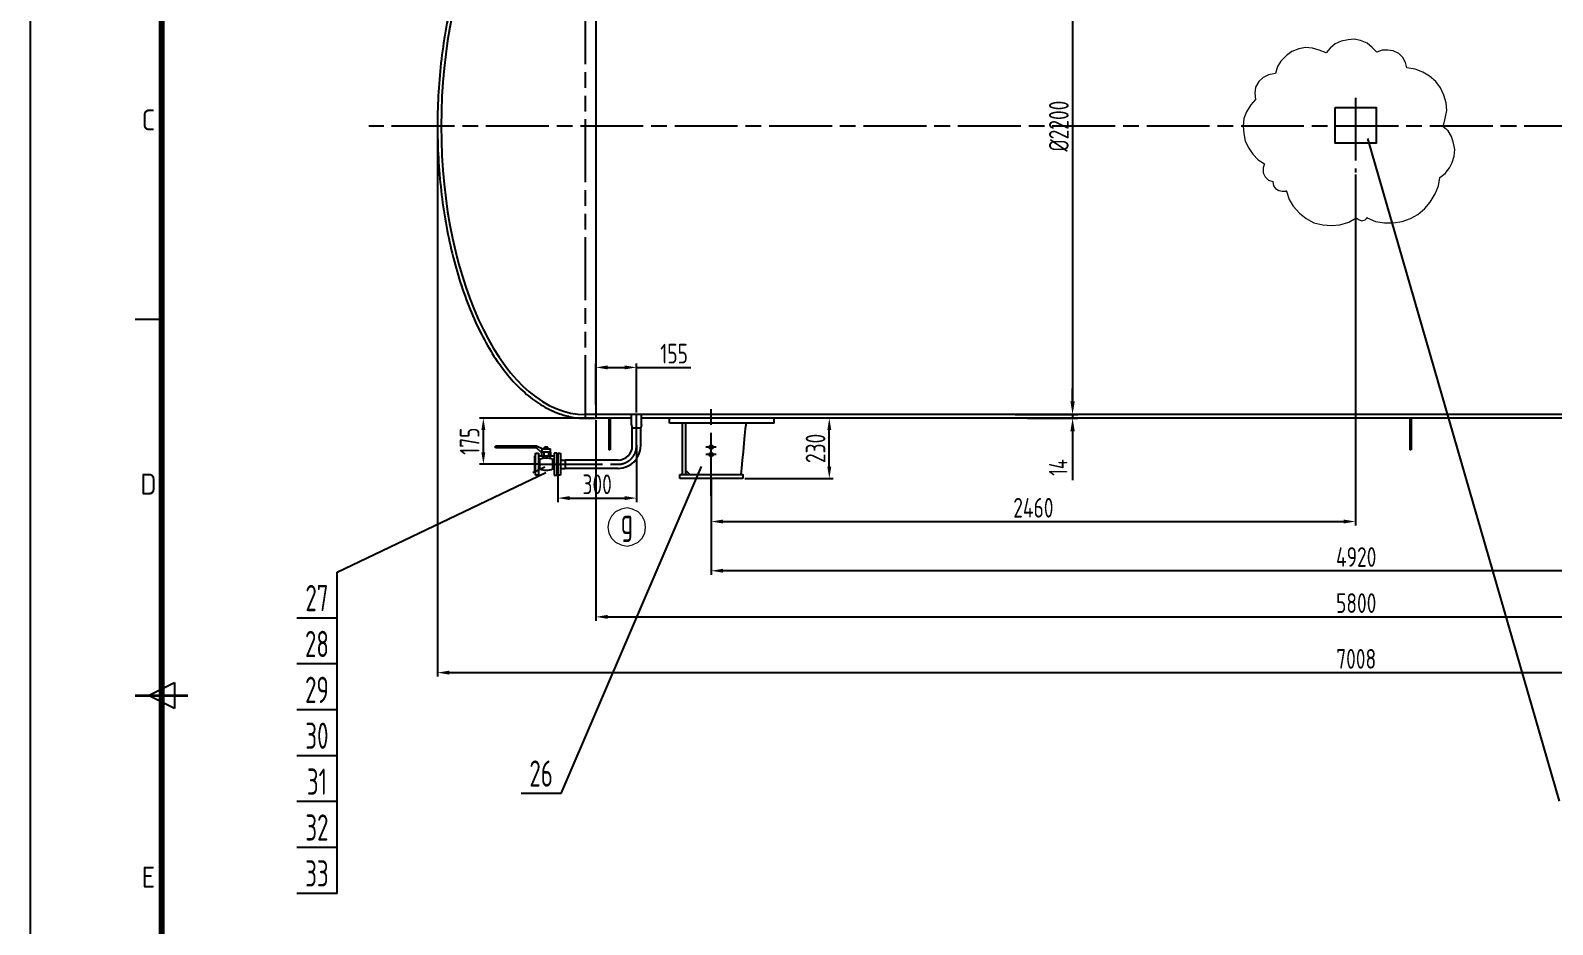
# Model space of a CAD drawing. Header units: millimetres. Extents: x 43627 to 71421, y -4964 to 6916.
# Drawn here: x 54601 to 60406, y 103 to 3513 of the extents above; entities that cross this region are included whole.
import ezdxf
from ezdxf.enums import TextEntityAlignment as Align

# ---------------------------------------------------------------- set-up
doc = ezdxf.new("R2010")
doc.units = ezdxf.units.MM
doc.header["$LTSCALE"] = 20
doc.linetypes.add('AM_ISO08W050', pattern=[18, 12, -1.5, 3, -1.5])
doc.linetypes.add('AM_ISO09W050', pattern=[22.5, 12, -1.5, 3, -1.5, 3, -1.5])
for name, color, linetype, lineweight in [('AM_5', 3, 'Continuous', 25), ('AM_6', 2, 'Continuous', 35), ('AM_BOR', 7, 'Continuous', 50)]:
    doc.layers.add(name, color=color, linetype=linetype, lineweight=lineweight)
for name, color, linetype in [('CDR_DWG1', 4, 'Continuous'), ('中心线', 1, 'AM_ISO08W050'), ('双点划线', 3, 'AM_ISO09W050'), ('轮廓实线', 4, 'Continuous')]:
    doc.layers.add(name, color=color, linetype=linetype)
doc.styles.add('ACISOTS', font='ISOCP.SHX')
doc.styles.add('HZCF', font='isocp.shx', dxfattribs={"width": 0.8, "bigfont": 'sanctum.shx'})
doc.styles.get("Standard").update_dxf_attribs({"font": 'isocp.shx', "width": 0.707, "bigfont": 'hztxt.shx'})
doc.dimstyles.new('AM_GB20', dxfattribs={"dimscale": 15, "dimtxt": 5, "dimasz": 3, "dimexe": 1, "dimexo": 0.5, "dimgap": 1, "dimtad": 1, "dimtoh": 1, "dimdsep": 46, "dimtxsty": 'HZCF', "dimcen": 0, "dimclrd": 7, "dimclre": 7, "dimclrt": 2, "dimadec": 0, "dimazin": 2, "dimtp": 0.1, "dimtm": 0.1, "dimtfac": 0.71, "dimtmove": 0, "dimatfit": 3, "dimfxl": 0, "dimlwd": -1, "dimlwe": -1, "dimarcsym": 0})
doc.dimstyles.new('AM_GB_17$0', dxfattribs={"dimscale": 20, "dimtxt": 3.5, "dimasz": 2.5, "dimexe": 1, "dimexo": 0.5, "dimgap": 1, "dimtad": 1, "dimdsep": 46, "dimtxsty": 'HZCF', "dimcen": 0, "dimclrd": 7, "dimclre": 7, "dimclrt": 2, "dimadec": 0, "dimazin": 2, "dimtp": 0.1, "dimtm": 0.1, "dimtfac": 0.71, "dimtmove": 0, "dimatfit": 3, "dimfxl": 0, "dimlwd": -1, "dimlwe": -1, "dimarcsym": 0})

# ---------------------------------------------------------------- blocks, each defined once
blk = doc.blocks.new('SANCTUM_A1_H')
at = {"layer": 'AM_BOR', "color": 1, "lineweight": 25}
for p, q in [((0, 0), (0, 594)), ((20, 368.75), (25, 368.75)), ((22.5, 297), (27.5, 299.5)), ((27.5, 299.5), (27.5, 294.5)), ((27.5, 294.5), (22.5, 297))]:
    blk.add_line(p, q, dxfattribs=at)
at = {"layer": 'AM_BOR', "color": 130, "lineweight": 80}
blk.add_line((25, 584), (25, 10), dxfattribs=at)
at = {"layer": 'AM_BOR', "color": 2, "lineweight": 35}
blk.add_line((20, 297), (30, 297), dxfattribs=at)
at = {"layer": 'AM_BOR', "color": 1, "lineweight": 25, "style": 'ACISOTS'}
for s, p in [('C', (22.5, 406.76)), ('D', (22.5, 337.31)), ('E', (22.5, 262.38))]:
    blk.add_text(s, height=4, dxfattribs=at).set_placement(p, align=Align.MIDDLE)
at = {"layer": 'AM_BOR', "color": 2, "style": 'HZCF', "width": 0.75}
blk.add_attdef('DWG-NO.{10}', text='', height=5, rotation=180, dxfattribs=at).set_placement((50, 580.5), align=Align.MIDDLE_CENTER)
blk = doc.blocks.new('*D16')
at = {"color": 7}
for p, q in [((56153.5, 3140.2), (56153.5, 1048.7)), ((63161.5, 3140.2), (63161.5, 1048.7)), ((56198.5, 1063.7), (63116.5, 1063.7))]:
    blk.add_line(p, q, dxfattribs=at)
for points in [[(56198.5, 1071.2), (56198.5, 1056.2), (56153.5, 1063.7)], [(63116.5, 1071.2), (63116.5, 1056.2), (63161.5, 1063.7)]]:
    blk.add_solid(points, dxfattribs=at)
at = {"layer": 'Defpoints', "color": 0}
for p in [(56153.5, 3147.7), (63161.5, 3147.7), (63161.5, 1063.7)]:
    blk.add_point(p, dxfattribs=at)
at = {"color": 2, "insert": (59657.5, 1116.2), "char_height": 75, "attachment_point": 5, "style": 'HZCF'}
blk.add_mtext('7008', dxfattribs=at)
blk = doc.blocks.new('*D17')
at = {"color": 7}
for p, q in [((57197.5, 1806.6), (57197.5, 1437.1)), ((62117.5, 1710), (62117.5, 1437.1)), ((62072.5, 1452.1), (57242.5, 1452.1))]:
    blk.add_line(p, q, dxfattribs=at)
for points in [[(57242.5, 1459.6), (57242.5, 1444.6), (57197.5, 1452.1)], [(62072.5, 1459.6), (62072.5, 1444.6), (62117.5, 1452.1)]]:
    blk.add_solid(points, dxfattribs=at)
at = {"layer": 'Defpoints', "color": 0}
for p in [(57197.5, 1814.1), (62117.5, 1717.5), (57197.5, 1452.1)]:
    blk.add_point(p, dxfattribs=at)
at = {"color": 2, "insert": (59657.5, 1504.6), "char_height": 75, "attachment_point": 5, "style": 'HZCF'}
blk.add_mtext('4920', dxfattribs=at)
blk = doc.blocks.new('*D18')
at = {"color": 7}
for p, q in [((59655.1, 2963.4), (59655.1, 1624.9)), ((57197.5, 1806.6), (57197.5, 1624.9)), ((57242.5, 1639.9), (59610.1, 1639.9))]:
    blk.add_line(p, q, dxfattribs=at)
for points in [[(57242.5, 1647.4), (57242.5, 1632.4), (57197.5, 1639.9)], [(59610.1, 1647.4), (59610.1, 1632.4), (59655.1, 1639.9)]]:
    blk.add_solid(points, dxfattribs=at)
at = {"layer": 'Defpoints', "color": 0}
for p in [(59655.1, 2970.9), (57197.5, 1814.1), (59655.1, 1639.9)]:
    blk.add_point(p, dxfattribs=at)
at = {"color": 2, "insert": (58426.3, 1692.4), "char_height": 75, "attachment_point": 5, "style": 'HZCF'}
blk.add_mtext('2460', dxfattribs=at)
blk = doc.blocks.new('*D19')
at = {"color": 7}
for p, q in [((56757.5, 2026.2), (56757.5, 1261.3)), ((62557.5, 2026.2), (62557.5, 1261.3)), ((56802.5, 1276.3), (62512.5, 1276.3))]:
    blk.add_line(p, q, dxfattribs=at)
for points in [[(56802.5, 1283.8), (56802.5, 1268.8), (56757.5, 1276.3)], [(62512.5, 1283.8), (62512.5, 1268.8), (62557.5, 1276.3)]]:
    blk.add_solid(points, dxfattribs=at)
at = {"layer": 'Defpoints', "color": 0}
for p in [(56757.5, 2033.7), (62557.5, 2033.7), (62557.5, 1276.3)]:
    blk.add_point(p, dxfattribs=at)
at = {"color": 2, "insert": (59657.5, 1328.8), "char_height": 75, "attachment_point": 5, "style": 'HZCF'}
blk.add_mtext('5800', dxfattribs=at)
blk = doc.blocks.new('*D47')
at = {"color": 7}
for p, q in [((58356.7, 4247.7), (58590.8, 4247.7)), ((58575.8, 4202.7), (58575.8, 2092.7)), ((58356.7, 2047.7), (58590.8, 2047.7))]:
    blk.add_line(p, q, dxfattribs=at)
for points in [[(58568.3, 4202.7), (58583.3, 4202.7), (58575.8, 4247.7)], [(58568.3, 2092.7), (58583.3, 2092.7), (58575.8, 2047.7)]]:
    blk.add_solid(points, dxfattribs=at)
at = {"layer": 'Defpoints', "color": 0}
for p in [(58349.2, 4247.7), (58349.2, 2047.7), (58575.8, 2047.7)]:
    blk.add_point(p, dxfattribs=at)
at = {"color": 2, "insert": (58523.3, 3147.7), "char_height": 75, "attachment_point": 5, "rotation": 90, "style": 'HZCF'}
blk.add_mtext('%%c2200', dxfattribs=at)
blk = doc.blocks.new('*D48')
at = {"color": 7}
for p, q in [((58575.8, 2097.7), (58575.8, 2147.7)), ((58403.2, 2047.7), (58595.8, 2047.7)), ((58403.2, 2033.7), (58595.8, 2033.7)), ((58575.8, 2047.7), (58575.8, 2033.7)), ((58575.8, 1983.7), (58575.8, 1797.9))]:
    blk.add_line(p, q, dxfattribs=at)
for points in [[(58567.4, 2097.7), (58584.1, 2097.7), (58575.8, 2047.7)], [(58567.4, 1983.7), (58584.1, 1983.7), (58575.8, 2033.7)]]:
    blk.add_solid(points, dxfattribs=at)
at = {"layer": 'Defpoints', "color": 0}
for p in [(58393.2, 2047.7), (58393.2, 2033.7), (58575.8, 2033.7)]:
    blk.add_point(p, dxfattribs=at)
at = {"color": 2, "insert": (58520.8, 1845.9), "char_height": 70, "attachment_point": 5, "rotation": 90, "style": 'HZCF'}
blk.add_mtext('14', dxfattribs=at)
blk = doc.blocks.new('*D69')
at = {"color": 7}
for p, q in [((57685.1, 2033.7), (57632.9, 2033.7)), ((57647.9, 1848.7), (57647.9, 1988.7)), ((57325.2, 1803.7), (57662.9, 1803.7))]:
    blk.add_line(p, q, dxfattribs=at)
for points in [[(57640.4, 1988.7), (57655.4, 1988.7), (57647.9, 2033.7)], [(57640.4, 1848.7), (57655.4, 1848.7), (57647.9, 1803.7)]]:
    blk.add_solid(points, dxfattribs=at)
at = {"layer": 'Defpoints', "color": 0}
for p in [(57647.9, 2033.7), (57692.6, 2033.7), (57317.7, 1803.7)]:
    blk.add_point(p, dxfattribs=at)
at = {"color": 2, "insert": (57595.4, 1918.7), "char_height": 75, "attachment_point": 5, "rotation": 90, "style": 'HZCF'}
blk.add_mtext('230', dxfattribs=at)
blk = doc.blocks.new('*D73')
at = {"color": 7}
for p, q in [((56750, 2033.7), (56313.4, 2033.7)), ((56328.4, 1903.4), (56328.4, 1988.7)), ((56535.7, 1858.4), (56313.4, 1858.4))]:
    blk.add_line(p, q, dxfattribs=at)
for points in [[(56320.9, 1988.7), (56335.9, 1988.7), (56328.4, 2033.7)], [(56320.9, 1903.4), (56335.9, 1903.4), (56328.4, 1858.4)]]:
    blk.add_solid(points, dxfattribs=at)
at = {"layer": 'Defpoints', "color": 0}
for p in [(56328.4, 2033.7), (56757.5, 2033.7), (56543.2, 1858.4)]:
    blk.add_point(p, dxfattribs=at)
at = {"color": 2, "insert": (56275.9, 1946.1), "char_height": 75, "attachment_point": 5, "rotation": 90, "style": 'HZCF'}
blk.add_mtext('175', dxfattribs=at)
blk = doc.blocks.new('*D74')
at = {"color": 7}
for p, q in [((56757.5, 2085.7), (56757.5, 2242.6)), ((56802.5, 2227.6), (56867.5, 2227.6)), ((56912.5, 2055.2), (56912.5, 2242.6)), ((56912.5, 2227.6), (57120, 2227.6))]:
    blk.add_line(p, q, dxfattribs=at)
for points in [[(56802.5, 2235.1), (56802.5, 2220.1), (56757.5, 2227.6)], [(56867.5, 2235.1), (56867.5, 2220.1), (56912.5, 2227.6)]]:
    blk.add_solid(points, dxfattribs=at)
at = {"layer": 'Defpoints', "color": 0}
for p in [(56757.5, 2227.6), (56757.5, 2078.2), (56912.5, 2047.7)]:
    blk.add_point(p, dxfattribs=at)
at = {"color": 2, "insert": (57055.8, 2280.1), "char_height": 75, "attachment_point": 5, "style": 'HZCF'}
blk.add_mtext('155', dxfattribs=at)
blk = doc.blocks.new('*D75')
at = {"color": 7}
for p, q in [((56912.5, 1930.5), (56912.5, 1714.2)), ((56612.5, 1826.2), (56612.5, 1714.2)), ((56657.5, 1729.2), (56867.5, 1729.2))]:
    blk.add_line(p, q, dxfattribs=at)
for points in [[(56657.5, 1736.7), (56657.5, 1721.7), (56612.5, 1729.2)], [(56867.5, 1736.7), (56867.5, 1721.7), (56912.5, 1729.2)]]:
    blk.add_solid(points, dxfattribs=at)
at = {"layer": 'Defpoints', "color": 0}
for p in [(56912.5, 1938), (56612.5, 1833.7), (56912.5, 1729.2)]:
    blk.add_point(p, dxfattribs=at)
at = {"color": 2, "insert": (56762.5, 1781.7), "char_height": 75, "attachment_point": 5, "style": 'HZCF'}
blk.add_mtext('300', dxfattribs=at)

msp = doc.modelspace()

# ---------------------------------------------------------------- linework, layer by layer
at = {"color": 0, "lineweight": 5}
for points in [[(59542.764, 3427.26), (59516.636, 3437.711), (59490.508, 3445.549), (59464.38, 3448.162), (59438.251, 3442.937), (59412.123, 3432.485), (59391.22, 3416.808), (59370.318, 3395.906), (59357.254, 3375.003), (59349.415, 3348.875)], [(59736.114, 3429.872), (59717.824, 3448.162), (59699.534, 3463.839), (59673.406, 3474.29), (59649.89, 3479.516), (59626.375, 3476.903), (59600.247, 3471.678), (59576.731, 3461.226), (59558.441, 3445.549), (59542.764, 3427.26)], [(59851.078, 3369.777), (59845.852, 3390.68), (59835.401, 3408.97), (59819.724, 3424.647), (59798.821, 3435.098), (59777.919, 3437.711), (59757.016, 3437.711), (59736.114, 3429.872)], [(59989.558, 3145.074), (59997.396, 3176.428), (60002.622, 3207.782), (60000.009, 3236.523), (59992.171, 3265.264), (59979.106, 3294.005), (59960.817, 3317.521), (59937.301, 3338.423), (59911.173, 3354.1), (59882.432, 3364.552), (59851.078, 3369.777)], [(59349.415, 3348.875), (59323.287, 3343.649), (59302.384, 3333.198), (59286.707, 3317.521), (59273.643, 3296.618), (59271.03, 3273.103), (59273.643, 3249.587)], [(59273.643, 3249.587), (59255.353, 3228.685), (59239.676, 3202.556), (59229.225, 3176.428), (59226.612, 3147.687), (59229.225, 3118.946), (59234.451, 3090.205), (59247.515, 3064.077), (59263.192, 3040.561), (59284.095, 3019.659), (59307.61, 3003.982)], [(59976.494, 2951.725), (59997.396, 2967.402), (60013.073, 2988.305), (60023.524, 3009.207), (60031.363, 3032.723), (60033.976, 3058.851), (60028.75, 3082.366), (60020.912, 3108.495), (60007.847, 3129.397), (59989.558, 3145.074)], [(59307.61, 3003.982), (59302.384, 2988.305), (59302.384, 2970.015), (59310.223, 2954.338), (59323.287, 2941.274), (59338.964, 2936.048)], [(59338.964, 2936.048), (59341.577, 2920.371), (59349.415, 2909.92), (59362.479, 2902.081), (59375.543, 2899.469), (59391.22, 2899.469)], [(59699.534, 2797.568), (59730.888, 2784.504), (59764.855, 2779.279), (59798.821, 2779.279), (59832.788, 2784.504), (59864.142, 2794.956), (59892.883, 2810.632), (59919.011, 2834.148), (59939.914, 2857.663), (59958.204, 2889.017), (59971.268, 2920.371), (59976.494, 2951.725)], [(59391.22, 2899.469), (59391.22, 2902.081)], [(59391.22, 2899.469), (59401.672, 2868.115), (59417.349, 2841.986), (59440.864, 2815.858), (59466.992, 2794.956), (59495.733, 2779.279), (59529.7, 2771.44), (59563.667, 2768.827), (59595.021, 2771.44), (59628.988, 2781.891), (59657.729, 2797.568)], [(59657.729, 2797.568), (59668.18, 2789.73), (59678.631, 2787.117), (59691.695, 2789.73), (59699.534, 2797.568)], [(59699.534, 2797.568), (59699.534, 2800.181)], [(56947.458, 1618.782), (56944.845, 1639.684), (56934.394, 1660.587), (56918.717, 1676.264), (56897.814, 1686.715), (56876.912, 1691.941), (56853.396, 1686.715), (56832.494, 1676.264), (56816.817, 1660.587), (56806.365, 1639.684), (56803.753, 1618.782), (56806.365, 1595.266), (56816.817, 1576.977), (56832.494, 1561.3), (56853.396, 1550.848), (56876.912, 1545.623), (56897.814, 1550.848), (56918.717, 1561.3), (56934.394, 1576.977), (56944.845, 1595.266), (56947.458, 1618.782), (56947.458, 1618.782)]]:
    msp.add_lwpolyline(points, dxfattribs=at)
for points in [[(57197.491, 1824.59), (57197.491, 1824.59), (57197.491, 1819.364), (57197.491, 1819.364)], [(57197.491, 1819.364), (57197.491, 1819.364), (57197.491, 1814.138), (57197.491, 1814.138)]]:
    msp.add_open_spline(points, degree=3, dxfattribs=at)
at = {"layer": 'AM_5', "color": 3}
for p, q in [((59716.191, 3052.737), (59702.314, 3100.772)), ((60432.547, 573.113), (59716.191, 3052.737)), ((55770.322, 1446.783), (56566.883, 1826.88)), ((56517.216, 1826.88), (56562.342, 1848.412)), ((56625.402, 602.554), (57160.732, 1849.749)), ((55770.322, 1446.783), (55770.322, 1446.783)), ((55770.322, 221.783), (55770.322, 1446.783)), ((55770.322, 1271.783), (55617.001, 1271.783)), ((55770.322, 1096.783), (55617.001, 1096.783)), ((55770.322, 921.783), (55617.001, 921.783)), ((55770.322, 746.783), (55617.001, 746.783)), ((56625.402, 602.554), (56472.081, 602.554)), ((55770.322, 571.783), (55617.001, 571.783)), ((55770.322, 396.783), (55617.001, 396.783)), ((55770.322, 221.783), (55617.001, 221.783))]:
    msp.add_line(p, q, dxfattribs=at)
at = {"layer": 'CDR_DWG1'}
for p, q in [((56531.67, 1927.832), (56374.426, 1927.832)), ((56374.426, 1921.328), (56374.426, 1927.832)), ((56530.578, 1921.328), (56374.426, 1921.328)), ((56551.078, 1902.218), (56530.578, 1921.328)), ((56552.661, 1916.453), (56531.67, 1927.832)), ((56552.661, 1903.799), (56552.661, 1916.453)), ((56552.661, 1916.453), (56584.018, 1916.453)), ((56574.819, 1922.808), (56561.86, 1922.808)), ((56561.86, 1916.453), (56561.86, 1922.808)), ((56565.104, 1916.453), (56565.104, 1922.808)), ((56571.575, 1916.453), (56571.575, 1922.808)), ((56574.819, 1916.453), (56574.819, 1922.808)), ((56584.018, 1903.799), (56584.018, 1916.453)), ((56525.021, 1826.858), (56525.021, 1890.016)), ((56525.021, 1890.016), (56527.828, 1890.016)), ((56527.828, 1816.332), (56527.828, 1900.542)), ((56527.828, 1900.542), (56538.495, 1900.542)), ((56538.495, 1900.542), (56538.495, 1816.332)), ((56538.495, 1890.935), (56551.078, 1890.935)), ((56543.772, 1875.898), (56538.661, 1875.898)), ((56543.592, 1843.516), (56543.592, 1873.359)), ((56585.601, 1903.799), (56551.078, 1903.799)), ((56551.078, 1889.036), (56551.078, 1903.799)), ((56585.601, 1889.036), (56551.078, 1889.036)), ((56555.167, 1889.036), (56555.167, 1880.116)), ((56559.182, 1903.799), (56559.182, 1889.036)), ((56577.497, 1903.799), (56577.497, 1889.036)), ((56581.547, 1889.036), (56581.547, 1880.108)), ((56585.601, 1889.036), (56585.601, 1903.799)), ((56585.601, 1890.935), (56599.017, 1890.935)), ((56593.087, 1875.898), (56598.607, 1875.898)), ((56593.087, 1843.516), (56593.087, 1873.359)), ((56599.017, 1900.542), (56599.017, 1816.332)), ((56609.683, 1900.542), (56599.017, 1900.542)), ((56609.683, 1816.332), (56609.683, 1900.542)), ((56609.683, 1890.935), (56614.174, 1890.935)), ((56612.49, 1883.139), (56609.683, 1883.139)), ((56612.49, 1833.735), (56612.49, 1883.139)), ((56612.49, 1883.139), (56614.174, 1883.139)), ((56612.49, 1833.735), (56612.49, 1883.139)), ((56612.49, 1833.735), (56612.49, 1883.139)), ((56612.49, 1845.931), (56612.49, 1871.195)), ((56612.49, 1845.931), (56612.49, 1871.195)), ((56612.49, 1871.069), (56612.49, 1871.069)), ((56614.174, 1900.542), (56622.595, 1900.542)), ((56527.828, 1826.858), (56525.021, 1826.858)), ((56538.495, 1816.332), (56527.828, 1816.332)), ((56543.772, 1841.057), (56538.661, 1841.057)), ((56593.087, 1841.057), (56598.607, 1841.057)), ((56599.017, 1816.332), (56609.683, 1816.332)), ((56612.49, 1833.735), (56609.683, 1833.735)), ((56622.595, 1816.332), (56614.174, 1816.332))]:
    msp.add_line(p, q, dxfattribs=at)
at = {"layer": 'CDR_DWG1', "ltscale": 5}
for p, q in [((56614.174, 1816.332), (56614.174, 1900.542)), ((56622.595, 1900.542), (56622.595, 1816.332)), ((56627.559, 1874.437), (56622.595, 1876.402)), ((56627.559, 1874.437), (56639.951, 1874.437)), ((56639.951, 1874.437), (56639.951, 1842.437)), ((56614.174, 1833.735), (56612.49, 1833.735)), ((56627.559, 1842.437), (56622.595, 1840.472)), ((56622.595, 1840.472), (56622.595, 1816.332)), ((56627.559, 1842.437), (56639.951, 1842.437))]:
    msp.add_line(p, q, dxfattribs=at)
at = {"layer": 'CDR_DWG1'}
for centre, start, end in [((56568.34, 1825.984), 63.6279227, 116.3720773), ((56568.34, 1890.971), 243.6279227, 296.3720773)]:
    msp.add_arc(centre, 55.712, start, end, dxfattribs=at)
at = {"layer": '中心线'}
for p, q in [((59655.116, 3256.21), (59655.116, 2970.949)), ((63418.351, 3147.687), (55891.343, 3147.687)), ((56912.49, 1928.437), (56912.49, 2047.687)), ((57197.491, 1738.456), (57197.491, 2075.975)), ((56543.174, 1858.437), (56842.49, 1858.437))]:
    msp.add_line(p, q, dxfattribs=at)
msp.add_arc((56842.49, 1928.437), 70, 270, 0, dxfattribs=at)
for points in [[(57215.781, 1923.948), (57215.781, 1923.948), (57176.589, 1923.948), (57176.589, 1923.948)], [(57215.781, 1895.207), (57215.781, 1895.207), (57176.589, 1895.207), (57176.589, 1895.207)]]:
    msp.add_open_spline(points, degree=3, dxfattribs=at)
at = {"layer": '双点划线'}
msp.add_line((56717.489, 2033.688), (56717.481, 4261.686), dxfattribs=at)
at = {"layer": '轮廓实线'}
for p, q in [((56717.489, 2033.688), (56757.491, 2033.688)), ((56807.491, 2033.688), (56807.491, 1913.688)), ((56812.491, 2033.688), (56812.491, 1913.688)), ((56893.99, 2008.853), (56893.99, 2047.687)), ((56930.99, 2008.853), (56930.99, 2047.687)), ((59861.529, 2033.692), (59861.529, 1913.692)), ((59866.529, 2033.692), (59866.529, 1913.692)), ((56893.99, 2008.853), (56896.49, 1997.144)), ((56896.49, 1928.437), (56896.49, 1997.144)), ((56896.49, 1997.144), (56928.49, 1997.144)), ((56930.99, 2008.853), (56928.49, 1997.144)), ((56928.49, 1928.437), (56928.49, 1997.144)), ((56842.49, 1874.437), (56639.951, 1874.437)), ((56812.491, 1913.688), (56807.491, 1913.688)), ((59866.529, 1913.692), (59861.529, 1913.692)), ((56842.49, 1842.437), (56639.951, 1842.437))]:
    msp.add_line(p, q, dxfattribs=at)
for points in [[(59576.731, 3218.233), (59733.501, 3218.233), (59733.501, 3082.366), (59576.731, 3082.366), (59576.731, 3218.233), (59576.731, 3218.233)], [(57087.752, 1819.364), (57087.752, 2015.397), (57038.109, 2015.397)], [(57077.301, 1819.364), (57317.681, 1819.364), (57317.681, 1803.687)]]:
    msp.add_lwpolyline(points, dxfattribs=at)
for centre in [(57197.491, 1923.948), (57197.491, 1895.207)]:
    msp.add_circle(centre, 7.352, dxfattribs=at)
for radius in [86, 54]:
    msp.add_arc((56842.49, 1928.437), radius, 270, 0, dxfattribs=at)
msp.add_ellipse((56718.299, 3147.687), major_axis=(0, 1100), ratio=0.50073433, start_param=0.00146621, end_param=3.14012644, dxfattribs=at)
msp.add_open_spline([(56717.45, 4261.686), (56703.283, 4261.645), (56689.116, 4260.563), (56660.894, 4256.334), (56646.838, 4253.186), (56618.936, 4244.859), (56605.091, 4239.68), (56570.048, 4223.9), (56549.064, 4211.885), (56508.079, 4183.281), (56488.076, 4166.692), (56449.274, 4129.199), (56430.473, 4108.295), (56394.275, 4062.461), (56376.877, 4037.531), (56343.676, 3983.969), (56327.872, 3955.338), (56298.041, 3894.74), (56284.013, 3862.774), (56257.898, 3795.915), (56245.811, 3761.022), (56223.723, 3688.756), (56213.722, 3651.383), (56195.93, 3574.635), (56188.138, 3535.261), (56174.859, 3455.016), (56169.372, 3414.147), (56160.771, 3331.438), (56157.658, 3289.599), (56153.843, 3205.49), (56153.142, 3163.221), (56154.161, 3078.798), (56155.881, 3036.643), (56161.721, 2952.993), (56165.841, 2911.497), (56176.429, 2829.698), (56182.897, 2789.395), (56198.1, 2710.501), (56206.836, 2671.909), (56226.468, 2596.932), (56237.364, 2560.547), (56261.184, 2490.45), (56274.107, 2456.738), (56301.828, 2392.417), (56316.625, 2361.808), (56347.919, 2304.084), (56364.417, 2276.97), (56398.928, 2226.584), (56416.94, 2203.312), (56454.285, 2160.922), (56473.617, 2141.802), (56513.393, 2107.99), (56533.837, 2093.298), (56575.604, 2068.588), (56596.927, 2058.572), (56636.587, 2044.684), (56654.834, 2040.071), (56687.894, 2034.906), (56702.672, 2033.731), (56717.45, 2033.688)], degree=3, knots=[0.00146621, 0.00146621, 0.00146621, 0.00146621, 0.0749034, 0.0749034, 0.14834059, 0.14834059, 0.22177778, 0.22177778, 0.33620442, 0.33620442, 0.45063106, 0.45063106, 0.5650577, 0.5650577, 0.67948435, 0.67948435, 0.79391099, 0.79391099, 0.90833763, 0.90833763, 1.02276428, 1.02276428, 1.13719092, 1.13719092, 1.25161756, 1.25161756, 1.3660442, 1.3660442, 1.48047085, 1.48047085, 1.59489749, 1.59489749, 1.70932413, 1.70932413, 1.82375078, 1.82375078, 1.93817742, 1.93817742, 2.05260406, 2.05260406, 2.1670307, 2.1670307, 2.28145735, 2.28145735, 2.39588399, 2.39588399, 2.51031063, 2.51031063, 2.62473728, 2.62473728, 2.73916392, 2.73916392, 2.85359056, 2.85359056, 2.9680172, 2.9680172, 3.06352238, 3.06352238, 3.14012644, 3.14012644, 3.14012644, 3.14012644], dxfattribs=at)
for points in [[(56757.491, 4261.686), (56757.491, 4133.674), (56757.491, 2145.855), (56757.491, 2033.688)], [(62597.491, 2047.687), (62044.026, 2047.687), (56718.299, 2047.687), (56718.299, 2047.687)], [(56893.99, 2033.687), (56828.695, 2033.687), (56786.827, 2033.687), (56757.491, 2033.687)], [(62557.491, 2033.687), (62108.944, 2033.687), (57987.945, 2033.687), (56930.99, 2033.687)], [(57038.109, 2015.397), (57038.109, 2015.397), (57038.109, 2033.687), (57038.109, 2033.687)], [(57437.871, 2015.397), (57437.871, 2015.397), (57437.871, 2033.687), (57437.871, 2033.687)], [(57437.871, 2015.397), (57437.871, 2015.397), (57087.752, 2015.397), (57087.752, 2015.397)], [(57100.817, 1819.364), (57100.817, 1875.955), (57100.817, 2015.397), (57100.817, 2015.397)], [(57312.076, 1819.364), (57317.465, 1875.955), (57330.745, 2015.397), (57330.745, 2015.397)], [(57077.301, 1803.687), (57077.301, 1803.687), (57077.301, 1819.364), (57077.301, 1819.364)], [(57317.681, 1803.687), (57317.681, 1803.687), (57077.301, 1803.687), (57077.301, 1803.687)], [(57116.494, 1819.364), (57116.494, 1819.364), (57100.817, 1835.041), (57100.817, 1835.041)]]:
    msp.add_open_spline(points, degree=3, dxfattribs=at)

# ---------------------------------------------------------------- block references
at = {"lineweight": 0, "xscale": 20, "yscale": 20, "zscale": 20}
msp.add_blockref('SANCTUM_A1_H', (54600.959, -4963.612), dxfattribs=at)

# ---------------------------------------------------------------- texts
at = {"layer": 'AM_5', "color": 7, "char_height": 100, "attachment_point": 8}
for s, insert in [('27', (55693.661, 1298.033)), ('28', (55693.661, 1123.033)), ('29', (55693.661, 948.033)), ('30', (55693.661, 773.033)), ('31', (55693.661, 598.033)), ('26', (56548.741, 628.804)), ('32', (55693.661, 423.033)), ('33', (55693.661, 248.033))]:
    msp.add_mtext(s, dxfattribs=dict(at, insert=insert))
at = {"layer": 'AM_6', "insert": (56852.404, 1692.194), "char_height": 100, "width": 98.76063, "attachment_point": 1}
msp.add_mtext('g', dxfattribs=at)

# ---------------------------------------------------------------- dimensions: what is measured, and where the dimension line sits
dim = msp.add_linear_dim(base=(58575.771, 2047.687), p1=(58349.198, 4247.687), p2=(58349.198, 2047.687), angle=90, text='%%c<>', dimstyle='AM_GB20', override={"dimdec": 0})
dim.commit()
dim.dimension.update_dxf_attribs({"geometry": '*D47', "text_midpoint": (58575.771, 3147.687), "dimtype": 160})
for base, p1, p2, picture, middle in [((63161.491, 1063.694), (56153.491, 3147.687), (63161.491, 3147.705), '*D16', (59657.491, 1116.194)), ((62557.491, 1276.271), (56757.491, 2033.688), (62557.491, 2033.687), '*D19', (59657.491, 1328.771)), ((57197.491, 1452.094), (62117.491, 1717.535), (57197.491, 1814.138), '*D17', (59657.491, 1504.619))]:
    dim = msp.add_linear_dim(base=base, p1=p1, p2=p2, dimstyle='AM_GB20')
    dim.commit()
    dim.dimension.update_dxf_attribs({"geometry": picture, "text_midpoint": middle})
for base, p1, p2, text, picture, middle in [((59655.116, 1639.852), (57197.491, 1814.138), (59655.116, 2970.949), '2460', '*D18', (58426.304, 1692.359)), ((56912.49, 1729.228), (56612.49, 1833.735), (56912.49, 1938.027), '300', '*D75', (56762.49, 1781.728))]:
    dim = msp.add_linear_dim(base=base, p1=p1, p2=p2, text=text, dimstyle='AM_GB20', override={"dimdec": 0})
    dim.commit()
    dim.dimension.update_dxf_attribs({"geometry": picture, "text_midpoint": middle})
dim = msp.add_linear_dim(base=(56757.491, 2227.554), p1=(56912.49, 2047.687), p2=(56757.491, 2078.249), dimstyle='AM_GB20', override={"dimdec": 0})
dim.commit()
dim.dimension.update_dxf_attribs({"geometry": '*D74', "text_midpoint": (57055.753, 2227.554), "dimtype": 160})
dim = msp.add_linear_dim(base=(58575.771, 2033.687), p1=(58393.171, 2047.687), p2=(58393.171, 2033.687), angle=90, dimstyle='AM_GB_17$0')
dim.commit()
dim.dimension.update_dxf_attribs({"geometry": '*D48', "text_midpoint": (58575.771, 1845.942), "dimtype": 160})
for base, p1, p2, picture, middle in [((56328.374, 2033.688), (56543.174, 1858.437), (56757.491, 2033.688), '*D73', (56275.874, 1946.062)), ((57647.859, 2033.687), (57317.681, 1803.687), (57692.615, 2033.687), '*D69', (57595.351, 1918.687))]:
    dim = msp.add_linear_dim(base=base, p1=p1, p2=p2, angle=90, dimstyle='AM_GB20', override={"dimdec": 0})
    dim.commit()
    dim.dimension.update_dxf_attribs({"geometry": picture, "text_midpoint": middle})

doc.saveas('drawing.dxf')
